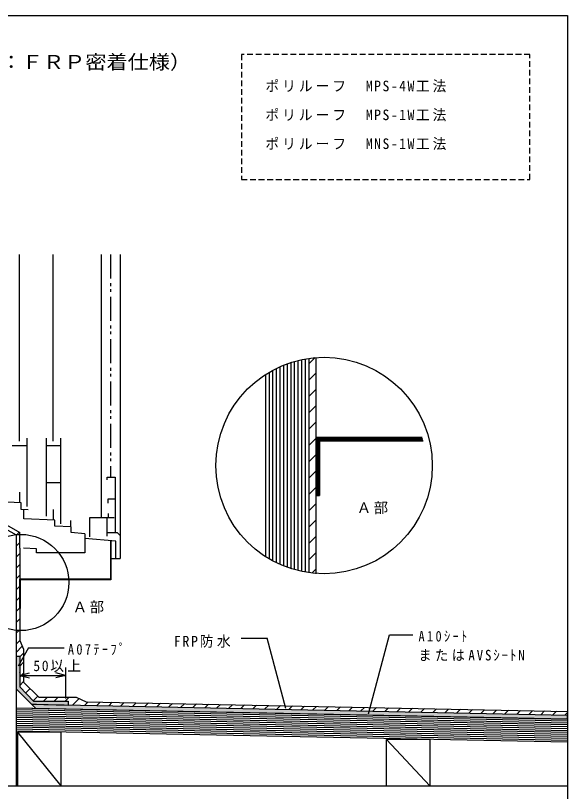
# Model space of a CAD drawing. Units: millimetres, scale not verified. Extents: x -456 to 444, y -620 to 665.
# Drawn here: x -129 to 444, y -141 to 665 of the extents above; entities that cross this region are included whole.
import ezdxf
from ezdxf.enums import TextEntityAlignment as Align

# ---------------------------------------------------------------- set-up
doc = ezdxf.new("R2010")
doc.units = ezdxf.units.MM
doc.header["$LTSCALE"] = 5
doc.linetypes.add('DASHED1', pattern=[1.8, 1.2, -0.6])
doc.linetypes.add('DOUBLE_CHAIN1', pattern=[8.8, 5, -1, 0.6, -0.6, 0.6, -1])
for name, color, linetype in [('0-0_境界寸法', 7, 'Continuous'), ('A-0', 4, 'Continuous'), ('A-9', 7, 'DASHED1'), ('F-0', 2, 'Continuous')]:
    doc.layers.add(name, color=color, linetype=linetype)
doc.styles.add('ＭＳ ゴシック', font='')
doc.styles.get('ＭＳ ゴシック').set_extended_font_data('MS Gothic')

msp = doc.modelspace()

# ---------------------------------------------------------------- linework, layer by layer
at = {"layer": 'A-0', "color": 7}
for p, q in [((-125.018, 223.262), (-125.017, 417.295)), ((-90.02, 223.262), (-90.019, 417.295)), ((-117.522, 226.262), (-117.523, 155.261)), ((-97.522, 226.262), (-97.524, 145.261)), ((-82.521, 226.262), (-82.522, 137.261)), ((-117.522, 218.262), (-132.52, 218.262)), ((-82.521, 218.262), (-97.522, 218.262)), ((-82.522, 180.062), (-97.524, 180.062)), ((-125.022, 170.262), (-125.022, 159.32)), ((-123.319, 159.261), (-145.318, 160.029)), ((-90.021, 152.261), (-90.021, 141.321)), ((-32.822, 147.936), (-32.822, 143.473)), ((-72.22, 140.762), (-72.22, 134.285)), ((-34.123, 124.437), (-34.123, 143.437)), ((-128.522, 125.9), (-128.522, -134.738)), ((-57.023, 127.064), (-57.023, 107.261)), ((-34.123, 128.437), (-23.622, 128.437)), ((-23.622, 128.437), (-20.624, 125.437)), ((-107.524, 111.51), (-120.823, 111.974)), ((-107.524, 107.261), (-107.524, 111.51)), ((-57.023, 107.261), (-107.524, 107.261)), ((-30.022, 101.262), (-20.523, 101.262)), ((-126.663, -134.738), (-126.663, -78.963)), ((-81.663, -78.963), (-126.663, -78.963)), ((-81.663, -134.738), (-81.663, -78.963)), ((256.337, -134.738), (256.337, -86.706)), ((301.337, -86.706), (256.337, -86.706)), ((301.337, -86.706), (301.337, -134.738))]:
    msp.add_line(p, q, dxfattribs=at)
at = {"layer": 'A-0'}
for p, q in [((-40.315, 417.295), (-40.315, 143.437)), ((-20.523, 417.295), (-20.523, 101.262)), ((164.296, 307.063), (164.296, 88.729)), ((168.047, 307.928), (168.047, 87.863)), ((171.796, 308.661), (171.796, 87.131)), ((182.067, 310.001), (175.546, 303.48)), ((175.546, 309.048), (175.546, 86.53)), ((141.796, 298.831), (141.796, 96.96)), ((145.546, 300.592), (145.546, 95.2)), ((149.297, 302.188), (149.297, 93.603)), ((156.796, 304.916), (156.796, 90.875)), ((160.546, 306.06), (160.546, 89.732)), ((134.297, 294.779), (134.297, 101.012)), ((138.046, 296.897), (138.046, 98.894)), ((183.046, 294.01), (175.546, 286.51)), ((183.046, 277.039), (175.546, 269.539)), ((183.046, 260.069), (175.546, 252.569)), ((183.046, 243.098), (175.546, 235.598)), ((183.046, 226.128), (175.546, 218.628)), ((183.046, 209.157), (175.546, 201.657)), ((183.046, 192.186), (175.546, 184.687)), ((183.046, 175.216), (175.546, 167.716)), ((183.046, 158.246), (175.546, 150.745)), ((-120.521, 142.387), (-120.521, 152.163)), ((183.046, 141.275), (175.546, 133.775)), ((-128.522, 125.365), (-125.255, 128.632)), ((183.046, 124.304), (175.546, 116.804)), ((-128.522, 114.051), (-124.739, 117.835)), ((-128.522, 102.737), (-124.739, 106.521)), ((183.046, 107.334), (175.546, 99.834)), ((-128.522, 91.423), (-124.739, 95.207)), ((183.046, 90.363), (178.796, 86.113)), ((-128.522, 80.11), (-124.739, 83.893)), ((183.046, 86.121), (182.67, 85.744)), ((-128.522, 68.796), (-124.739, 72.58)), ((-128.522, 57.482), (-124.739, 61.266)), ((-128.522, 46.168), (-124.739, 49.952)), ((-128.522, 46.168), (-124.739, 49.952)), ((-128.522, 34.855), (-124.739, 38.639)), ((-128.522, 23.585), (-124.739, 27.368)), ((105.192, 18.392), (132.301, 18.392)), ((151.805, -54.397), (132.301, 18.392)), ((237.626, -59.933), (259.62, 22.152)), ((259.62, 22.152), (283.647, 22.152)), ((-128.522, 12.271), (-124.739, 16.055)), ((-128.522, 3.761), (-122.14, 10.144)), ((-115.608, 8.361), (-126.43, -10.385)), ((-115.608, 8.361), (-78.504, 8.361)), ((-124.823, -10.485), (-120.823, -6.485)), ((-124.739, -0.966), (-124.739, -0.965)), ((-77.173, -12.064), (-77.173, -44.064)), ((-124.823, -17.315), (-124.725, -17.217)), ((-124.823, -21.799), (-120.823, -17.799)), ((-124.722, -20.131), (-114.722, -17.451)), ((-124.722, -20.131), (-77.173, -20.131)), ((-124.722, -20.131), (-114.722, -22.811)), ((-77.173, -20.131), (-87.173, -17.451)), ((-77.173, -20.131), (-87.173, -22.811)), ((-124.823, -30.593), (-120.823, -26.593)), ((-118.397, -38.218), (-114.035, -33.857)), ((-110.54, -46.075), (-106.179, -41.713)), ((-100.187, -47.035), (-96.041, -42.889)), ((-88.873, -47.035), (-84.727, -42.889)), ((-77.559, -47.035), (-73.414, -42.889)), ((-69.621, -50.867), (-63.026, -44.272)), ((-57.154, -51.128), (-53.552, -47.526)), ((-44.686, -51.387), (-41.076, -47.778)), ((-32.218, -51.648), (-28.601, -48.03)), ((-19.75, -51.908), (-16.125, -48.283)), ((444.375, -67.594), (-128.522, -56.012)), ((-112.393, -49.975), (-107.393, -49.975)), ((-112.393, -49.975), (-74.48, -50.961)), ((-7.283, -52.168), (-3.649, -48.535)), ((5.185, -52.428), (8.827, -48.787)), ((17.653, -52.688), (21.302, -49.039)), ((30.121, -52.948), (33.778, -49.291)), ((42.588, -53.209), (46.254, -49.543)), ((55.056, -53.469), (58.729, -49.796)), ((67.524, -53.729), (71.205, -50.048)), ((79.992, -53.989), (83.681, -50.3)), ((92.459, -54.249), (96.157, -50.552)), ((104.927, -54.51), (108.632, -50.804)), ((117.395, -54.77), (121.108, -51.056)), ((129.863, -55.03), (133.584, -51.309)), ((142.331, -55.29), (146.06, -51.561)), ((154.799, -55.55), (158.535, -51.813)), ((167.266, -55.81), (171.011, -52.066)), ((179.734, -56.07), (183.487, -52.318)), ((192.202, -56.33), (195.962, -52.57)), ((204.67, -56.591), (208.438, -52.822)), ((217.137, -56.851), (220.914, -53.074)), ((229.605, -57.111), (233.389, -53.326)), ((242.073, -57.371), (245.865, -53.579)), ((254.541, -57.631), (258.341, -53.831)), ((267.008, -57.891), (270.817, -54.083)), ((279.476, -58.152), (283.292, -54.335)), ((291.944, -58.412), (295.768, -54.588)), ((304.412, -58.672), (308.244, -54.84)), ((316.879, -58.932), (320.719, -55.092)), ((329.347, -59.192), (333.195, -55.344)), ((341.815, -59.453), (345.671, -55.596)), ((354.283, -59.712), (358.147, -55.849)), ((366.75, -59.973), (370.622, -56.101)), ((379.218, -60.233), (383.098, -56.353)), ((444.375, -69.594), (-128.522, -58.012)), ((444.375, -71.594), (-128.522, -60.013)), ((444.375, -73.594), (-128.522, -62.013)), ((444.375, -75.595), (-128.522, -64.013)), ((391.686, -60.493), (395.574, -56.605)), ((404.154, -60.753), (408.05, -56.857)), ((416.622, -61.013), (420.525, -57.109)), ((429.089, -61.273), (433.001, -57.362)), ((441.557, -61.534), (444.375, -58.716)), ((444.375, -79.595), (-128.522, -68.014)), ((444.375, -81.596), (-128.522, -70.014)), ((444.375, -83.596), (-128.522, -72.015)), ((444.375, -85.597), (-128.522, -74.015)), ((444.375, -87.597), (-128.522, -76.016)), ((-81.663, -134.738), (-126.663, -78.963)), ((256.337, -86.706), (301.337, -134.738))]:
    msp.add_line(p, q, dxfattribs=at)
at = {"layer": 'A-0', "color": 7, "linetype": 'DOUBLE_CHAIN1'}
msp.add_line((-30.419, 417.295), (-30.419, 185.937), dxfattribs=at)
at = {"layer": 'A-0', "color": 3}
for p, q in [((175.546, 309.048), (175.546, 86.53)), ((153.046, 303.628), (153.046, 92.164)), ((130.547, 292.466), (130.547, 103.326)), ((183.046, 219.739), (190.25, 226.943)), ((183.046, 220.8), (189.189, 226.943)), ((183.046, 221.861), (188.129, 226.943)), ((183.046, 222.921), (187.068, 226.943)), ((183.046, 223.982), (186.007, 226.943)), ((183.046, 225.043), (184.947, 226.943)), ((183.046, 226.103), (183.886, 226.943)), ((293.457, 226.943), (183.046, 226.943)), ((187.56, 223.193), (191.311, 226.943)), ((188.621, 223.193), (192.371, 226.943)), ((189.682, 223.193), (193.432, 226.943)), ((190.742, 223.193), (194.493, 226.943)), ((191.803, 223.193), (195.553, 226.943)), ((192.864, 223.193), (196.614, 226.943)), ((193.924, 223.193), (197.674, 226.943)), ((194.985, 223.193), (198.735, 226.943)), ((196.046, 223.193), (199.796, 226.943)), ((197.106, 223.193), (200.856, 226.943)), ((198.167, 223.193), (201.917, 226.943)), ((199.228, 223.193), (202.978, 226.943)), ((200.288, 223.193), (204.038, 226.943)), ((201.349, 223.193), (205.099, 226.943)), ((202.41, 223.193), (206.16, 226.943)), ((203.47, 223.193), (207.22, 226.943)), ((204.531, 223.193), (208.281, 226.943)), ((205.592, 223.193), (209.342, 226.943)), ((206.652, 223.193), (210.402, 226.943)), ((207.713, 223.193), (211.463, 226.943)), ((208.774, 223.193), (212.523, 226.943)), ((209.834, 223.193), (213.584, 226.943)), ((210.895, 223.193), (214.645, 226.943)), ((211.956, 223.193), (215.705, 226.943)), ((213.016, 223.193), (216.766, 226.943)), ((214.077, 223.193), (217.827, 226.943)), ((215.138, 223.193), (218.887, 226.943)), ((216.198, 223.193), (219.948, 226.943)), ((217.259, 223.193), (221.009, 226.943)), ((218.32, 223.193), (222.069, 226.943)), ((219.38, 223.193), (223.13, 226.943)), ((220.441, 223.193), (224.191, 226.943)), ((221.502, 223.193), (225.251, 226.943)), ((222.562, 223.193), (226.312, 226.943)), ((223.623, 223.193), (227.373, 226.943)), ((224.684, 223.193), (228.433, 226.943)), ((225.744, 223.193), (229.494, 226.943)), ((226.805, 223.193), (230.555, 226.943)), ((227.866, 223.193), (231.615, 226.943)), ((228.926, 223.193), (232.676, 226.943)), ((229.987, 223.193), (233.737, 226.943)), ((231.048, 223.193), (234.798, 226.943)), ((232.108, 223.193), (235.858, 226.943)), ((233.169, 223.193), (236.919, 226.943)), ((234.23, 223.193), (237.98, 226.943)), ((235.29, 223.193), (239.04, 226.943)), ((236.351, 223.193), (240.101, 226.943)), ((237.412, 223.193), (241.162, 226.943)), ((238.472, 223.193), (242.222, 226.943)), ((239.533, 223.193), (243.283, 226.943)), ((240.594, 223.193), (244.344, 226.943)), ((241.654, 223.193), (245.404, 226.943)), ((242.715, 223.193), (246.465, 226.943)), ((243.776, 223.193), (247.526, 226.943)), ((244.836, 223.193), (248.586, 226.943)), ((245.897, 223.193), (249.647, 226.943)), ((246.957, 223.193), (250.708, 226.943)), ((248.018, 223.193), (251.768, 226.943)), ((249.079, 223.193), (252.829, 226.943)), ((250.139, 223.193), (253.89, 226.943)), ((251.2, 223.193), (254.95, 226.943)), ((252.261, 223.193), (256.011, 226.943)), ((253.321, 223.193), (257.072, 226.943)), ((254.382, 223.193), (258.132, 226.943)), ((255.443, 223.193), (259.193, 226.943)), ((256.503, 223.193), (260.254, 226.943)), ((257.564, 223.193), (261.314, 226.943)), ((258.625, 223.193), (262.375, 226.943)), ((259.685, 223.193), (263.435, 226.943)), ((260.746, 223.193), (264.496, 226.943)), ((261.806, 223.193), (265.557, 226.943)), ((262.867, 223.193), (266.617, 226.943)), ((263.928, 223.193), (267.678, 226.943)), ((264.988, 223.193), (268.739, 226.943)), ((266.049, 223.193), (269.799, 226.943)), ((267.11, 223.193), (270.86, 226.943)), ((268.17, 223.193), (271.921, 226.943)), ((269.231, 223.193), (272.981, 226.943)), ((270.292, 223.193), (274.042, 226.943)), ((271.352, 223.193), (275.102, 226.943)), ((272.413, 223.193), (276.163, 226.943)), ((273.474, 223.193), (277.224, 226.943)), ((274.535, 223.193), (278.284, 226.943)), ((275.595, 223.193), (279.345, 226.943)), ((276.656, 223.193), (280.406, 226.943)), ((277.717, 223.193), (281.466, 226.943)), ((278.777, 223.193), (282.527, 226.943)), ((279.838, 223.193), (283.588, 226.943)), ((280.899, 223.193), (284.648, 226.943)), ((281.959, 223.193), (285.709, 226.943)), ((283.02, 223.193), (286.77, 226.943)), ((284.081, 223.193), (287.83, 226.943)), ((285.141, 223.193), (288.891, 226.943)), ((286.202, 223.193), (289.952, 226.943)), ((287.263, 223.193), (291.012, 226.943)), ((288.323, 223.193), (292.073, 226.943)), ((289.384, 223.193), (293.134, 226.943)), ((290.445, 223.193), (293.612, 226.36)), ((183.046, 218.679), (186.796, 222.429)), ((183.046, 217.618), (186.796, 221.368)), ((183.046, 216.557), (186.796, 220.307)), ((183.046, 215.497), (186.796, 219.247)), ((183.046, 214.436), (186.796, 218.186)), ((186.796, 223.193), (186.796, 166.943)), ((294.391, 223.193), (186.796, 223.193)), ((291.505, 223.193), (293.829, 225.516)), ((292.566, 223.193), (294.04, 224.667)), ((293.627, 223.193), (294.246, 223.812)), ((183.046, 213.376), (186.796, 217.125)), ((183.046, 212.315), (186.796, 216.065)), ((183.046, 211.254), (186.796, 215.004)), ((183.046, 210.194), (186.796, 213.943)), ((183.046, 209.133), (186.796, 212.883)), ((183.046, 208.072), (186.796, 211.822)), ((183.046, 207.012), (186.796, 210.761)), ((183.046, 205.951), (186.796, 209.701)), ((183.046, 204.89), (186.796, 208.64)), ((183.046, 203.83), (186.796, 207.579)), ((183.046, 202.769), (186.796, 206.519)), ((183.046, 201.708), (186.796, 205.458)), ((183.046, 200.648), (186.796, 204.397)), ((183.046, 199.587), (186.796, 203.337)), ((183.046, 198.526), (186.796, 202.276)), ((183.046, 197.466), (186.796, 201.215)), ((183.046, 196.405), (186.796, 200.155)), ((183.046, 195.344), (186.796, 199.094)), ((183.046, 194.284), (186.796, 198.033)), ((183.046, 193.223), (186.796, 196.973)), ((183.046, 192.162), (186.796, 195.912)), ((183.046, 191.102), (186.796, 194.851)), ((183.046, 190.041), (186.796, 193.791)), ((183.046, 188.98), (186.796, 192.73)), ((183.046, 187.92), (186.796, 191.669)), ((183.046, 186.859), (186.796, 190.609)), ((183.046, 185.798), (186.796, 189.548)), ((183.046, 184.737), (186.796, 188.487)), ((183.046, 183.677), (186.796, 187.427)), ((183.046, 182.616), (186.796, 186.366)), ((183.046, 181.555), (186.796, 185.305)), ((183.046, 180.495), (186.796, 184.245)), ((183.046, 179.434), (186.796, 183.184)), ((183.046, 178.373), (186.796, 182.123)), ((183.046, 177.313), (186.796, 181.063)), ((183.046, 176.252), (186.796, 180.002)), ((183.046, 175.191), (186.796, 178.942)), ((183.046, 174.131), (186.796, 177.881)), ((183.046, 173.07), (186.796, 176.82)), ((183.046, 172.009), (186.796, 175.76)), ((183.046, 170.949), (186.796, 174.699)), ((183.046, 169.888), (186.796, 173.638)), ((183.046, 168.827), (186.796, 172.578)), ((183.046, 167.767), (186.796, 171.517)), ((183.283, 166.943), (186.796, 170.456)), ((184.343, 166.943), (186.796, 169.396)), ((183.046, 166.943), (186.796, 166.943)), ((185.404, 166.943), (186.796, 168.335)), ((186.465, 166.943), (186.796, 167.274)), ((-139.542, 132.262), (-128.522, 125.9)), ((-139.542, 132.262), (-128.522, 125.9)), ((-30.622, 119.703), (-30.622, 79.861)), ((-30.022, 119.703), (-30.022, 79.261)), ((-124.739, 49.261), (-124.739, 79.861)), ((-30.622, 79.861), (-124.739, 79.861)), ((-30.022, 79.261), (-124.739, 79.261)), ((-128.393, -33.975), (-107.94, -54.428)), ((444.375, -65.593), (-128.522, -54.012)), ((444.375, -77.595), (-128.522, -66.013)), ((444.375, -89.597), (-128.522, -78.016)), ((-415.5, -134.738), (444.375, -134.738))]:
    msp.add_line(p, q, dxfattribs=at)
at = {"layer": 'A-0', "color": 2}
for p, q in [((175.546, 309.048), (175.546, 86.53)), ((183.046, 310.079), (183.046, 85.507)), ((-138.469, 136.262), (-124.739, 128.335)), ((-124.739, 111.974), (-124.739, 128.335)), ((-124.739, 111.974), (-124.739, 16.015)), ((-124.739, 16.015), (-120.823, 7.168)), ((-120.823, 7.168), (-120.823, -27.07)), ((-105.002, -42.889), (-120.823, -27.07)), ((-105.002, -42.889), (-75.902, -42.889)), ((-112.393, -49.975), (444.375, -61.593))]:
    msp.add_line(p, q, dxfattribs=at)
at = {"layer": 'A-0', "color": 7}
for points in [[(-34.123, 183.137), (-34.123, 185.937), (-25.623, 185.937), (-25.623, 128.437)], [(-32.822, 158.936), (-32.822, 163.436), (-25.623, 163.436)], [(-116.021, 152.006), (-123.319, 152.261), (-123.319, 159.261)], [(-57.023, 127.064), (-71.521, 128.334), (-71.521, 134.261), (-88.321, 134.847), (-88.321, 141.261), (-120.521, 142.387)], [(-26.624, 143.437), (-52.221, 143.437), (-52.221, 123.738)], [(-25.021, 101.262), (-25.021, 119.266), (-57.023, 122.064)], [(-112.393, -54.338), (444.375, -65.593), (444.375, -61.593)]]:
    msp.add_lwpolyline(points, dxfattribs=at)
at = {"layer": 'A-0'}
for points in [[(-247.522, 132.262), (-139.542, 132.262), (-128.522, 125.9)], [(-120.823, 2.951), (-124.739, -0.966), (-124.823, -1.05)]]:
    msp.add_lwpolyline(points, dxfattribs=at)
at = {"layer": 'A-0', "color": 3}
for points in [[(-124.739, 49.261), (-124.139, 49.261), (-124.139, 79.261)], [(-128.522, -0.05), (-124.74, -0.05), (-124.693, -31.922), (-110.374, -46.864), (-74.48, -47.035), (-74.48, -50.961)]]:
    msp.add_lwpolyline(points, dxfattribs=at)
at = {"layer": 'A-0', "color": 2}
msp.add_lwpolyline([(-75.902, -42.889), (-66.149, -42.889), (-55.776, -47.481), (444.455, -57.593)], dxfattribs=at)
at = {"layer": 'A-0', "color": 7}
for centre, radius in [((191.478, 197.896), 112.5), ((-123.769, 76.391), 50)]:
    msp.add_circle(centre, radius, dxfattribs=at)
at = {"layer": 'A-0', "color": 9}
for points in [[(-124.74, -0.05), (-128.522, -0.05), (-128.393, -33.975)], [(-128.393, -33.975), (-124.693, -31.922), (-124.74, -0.05)], [(-128.393, -33.975), (-112.393, -49.975), (-124.693, -31.922)], [(-112.393, -49.975), (-110.374, -46.864), (-124.693, -31.922)], [(-112.393, -49.975), (-74.48, -47.035), (-110.374, -46.864)], [(-112.393, -49.975), (-74.48, -50.961), (-74.48, -47.035)]]:
    msp.add_solid(points, dxfattribs=at)
at = {"layer": 'A-0', "color": 7}
msp.add_solid([(-112.393, -49.975), (-107.94, -54.428), (444.375, -61.593), (444.375, -65.593)], dxfattribs=at)
at = {"layer": 'A-9'}
msp.add_line((105.493, 495.041), (405.493, 495.041), dxfattribs=at)
msp.add_lwpolyline([(405.493, 495.041), (405.493, 625.041), (105.493, 625.041), (105.493, 495.041)], dxfattribs=at)
at = {"layer": 'F-0'}
msp.add_lwpolyline([(-455.625, -619.525), (-455.625, 665.475), (444.375, 665.475), (444.375, -619.525)], close=True, dxfattribs=at)

# ---------------------------------------------------------------- texts
at = {"layer": '0-0_境界寸法', "style": 'ＭＳ ゴシック', "width": 1.1}
msp.add_text('２－３\u3000サッシ廻り（立上り：ＦＲＰ密着仕様）', height=14.66, dxfattribs=at).set_placement((-430.625, 605.475), align=Align.BOTTOM_LEFT)
at = {"layer": 'A-0', "color": 7, "char_height": 11, "attachment_point": 7, "style": 'ＭＳ ゴシック'}
for s, insert in [('\\T1.17;Ａ部', (225.435, 147.376)), ('\\T1.17;Ａ部', (-69.763, 44.27)), ('\\T1.39;\\W0.85;A10ｼｰﾄ', (289.61, 14.652)), ('\\T1.26;\\W0.95;FRP防水', (35.357, 8.609)), ('\\T1.39;\\W0.85;A07ﾃｰﾌﾟ', (-74.78, 0.913)), ('\\T1.28;\\W0.9;またはAVSｼｰﾄN', (289.61, -5.285)), ('\\T1.24;\\W0.95;50以上', (-110.754, -16.908))]:
    msp.add_mtext(s, dxfattribs=dict(at, insert=insert))
at = {"layer": 'A-9', "char_height": 11, "attachment_point": 7, "style": 'ＭＳ ゴシック'}
for s, insert in [('\\T1.22;\\W0.95;ポリルーフ\u3000MPS-4W工法', (130.49, 585.522)), ('\\T1.22;\\W0.95;ポリルーフ\u3000MPS-1W工法', (130.49, 555.522)), ('\\T1.22;\\W0.95;ポリルーフ\u3000MNS-1W工法', (130.49, 525.522))]:
    msp.add_mtext(s, dxfattribs=dict(at, insert=insert))

doc.saveas('drawing.dxf')
